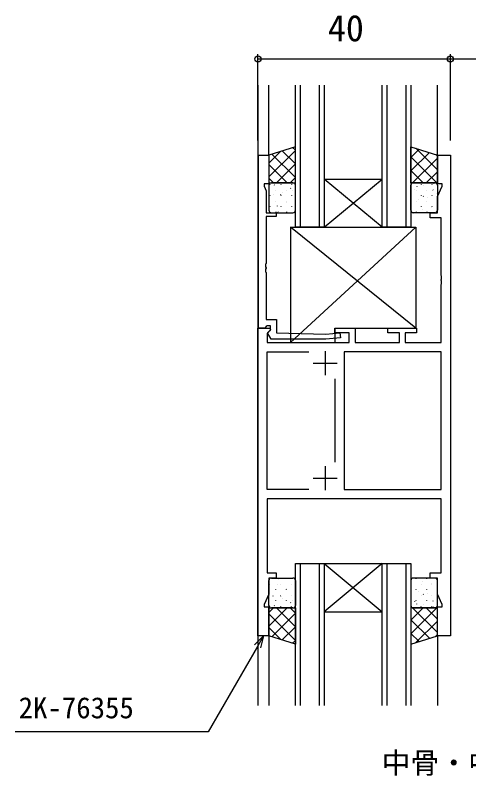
# Model space of a CAD drawing. Units: millimetres, scale not verified. Extents: x -437 to 438, y -681 to 679.
# Drawn here: x -102.1 to -7.9, y 116.5 to 274.7 of the extents above; entities that cross this region are included whole.
import ezdxf
from ezdxf.enums import TextEntityAlignment as Align

# ---------------------------------------------------------------- set-up
doc = ezdxf.new("R2010")
doc.units = ezdxf.units.MM
doc.header["$LTSCALE"] = 4
for name, color, linetype in [('0-1_USER1', 3, 'Continuous'), ('0-2_YKK_11', 7, 'Continuous'), ('0-3_YKK_12', 2, 'Continuous'), ('0-4_YKK_13', 4, 'Continuous'), ('0-6_YKK_D', 6, 'Continuous')]:
    doc.layers.add(name, color=color, linetype=linetype)
doc.styles.add('ＭＳ ゴシック', font='')
doc.styles.get('ＭＳ ゴシック').set_extended_font_data('MS Gothic')

msp = doc.modelspace()

# ---------------------------------------------------------------- linework, layer by layer
at = {"layer": '0-2_YKK_11'}
for p, q in [((-37.7, 204.815), (-37.7, 199.815)), ((-40.2, 202.315), (-35.2, 202.315)), ((-35.7, 199.042), (-35.7, 181.687)), ((-37.7, 180.915), (-37.7, 175.915)), ((-40.2, 178.415), (-35.2, 178.415))]:
    msp.add_line(p, q, dxfattribs=at)
for points in [[(-11.7, 245.615), (-11.7, 145.615), (-14.4, 145.615), (-14.4, 151.615), (-13.4, 151.615), (-13.4, 152.115), (-14.4, 154.259), (-14.4, 157.615), (-15.9, 157.615), (-15.9, 158.715), (-13.63, 158.715), (-13.63, 174.115), (-49.77, 174.115), (-49.77, 158.715), (-47.9, 158.715), (-47.9, 157.615), (-49.4, 157.615), (-49.4, 154.259), (-50.4, 152.115), (-50.4, 151.615), (-49.4, 151.615), (-49.4, 145.615), (-51.7, 145.615), (-51.7, 209.615), (-49.224, 209.615), (-49.064, 209.227), (-49.77, 208.52), (-49.77, 206.615), (-32.7, 206.615), (-32.7, 208.615), (-35.7, 208.615), (-35.7, 209.615), (-31.5, 209.615), (-31.5, 206.615), (-22.3, 206.615), (-22.3, 208.615), (-24.7, 208.615), (-24.7, 209.615), (-18.7, 209.615), (-18.7, 208.615)], [(-18.7, 208.615), (-21.1, 208.615), (-21.1, 206.615), (-13.63, 206.615), (-13.63, 218.656), (-13.51, 218.84), (-13.51, 219.39), (-13.63, 219.573), (-13.63, 219.656), (-13.51, 219.84), (-13.51, 220.39), (-13.63, 220.573), (-13.63, 232.515), (-15.9, 232.515), (-15.9, 233.615), (-14.4, 233.615), (-14.4, 236.97), (-13.4, 239.115), (-13.4, 239.615), (-14.4, 239.615), (-14.4, 245.615), (-11.7, 245.615)], [(-41.113, 176.045), (-49.77, 176.045), (-49.77, 204.685), (-41.113, 204.685)]]:
    msp.add_lwpolyline(points, dxfattribs=at)
for points in [[(-51.6, 209.615), (-51.6, 245.615), (-49.4, 245.615), (-49.4, 239.615), (-50.4, 239.615), (-50.4, 239.115), (-49.97, 238.193), (-49.97, 233.615), (-47.9, 233.615), (-47.9, 232.815), (-49.97, 232.815), (-49.97, 223.073), (-50.09, 222.89), (-50.09, 222.34), (-49.97, 222.156), (-49.97, 222.073), (-50.09, 221.89), (-50.09, 221.34), (-49.97, 221.156), (-49.97, 211.415), (-47.8, 211.415), (-47.8, 208.615), (-37.6, 208.315), (-34.65, 208.612), (-34.55, 207.617), (-37.55, 207.315), (-48.923, 207.315), (-49.674, 208.615), (-49.1, 209.188), (-49.1, 210.115), (-49.77, 210.115), (-49.97, 209.915), (-50.27, 209.615)], [(-33.77, 204.685), (-33.77, 176.045), (-13.63, 176.045), (-13.63, 204.685)]]:
    msp.add_lwpolyline(points, close=True, dxfattribs=at)
at = {"layer": '0-3_YKK_12'}
for p, q in [((-51.7, 260.115), (-51.7, 131.115)), ((-49.4, 245.615), (-49.4, 260.115)), ((-43.9, 230.615), (-43.9, 260.115)), ((-42.9, 260.115), (-42.9, 230.615)), ((-38.9, 230.615), (-38.9, 260.115)), ((-25.9, 230.615), (-25.9, 260.115)), ((-24.9, 260.115), (-24.9, 230.615)), ((-20.9, 230.615), (-20.9, 260.115)), ((-14.4, 245.615), (-14.4, 260.115)), ((-37.9, 240.615), (-25.9, 240.615)), ((-37.9, 230.615), (-25.9, 240.615)), ((-25.9, 230.615), (-37.9, 240.615)), ((-37.9, 230.615), (-25.9, 230.615)), ((-42.9, 160.615), (-42.9, 131.115)), ((-38.9, 131.115), (-38.9, 160.615)), ((-37.9, 160.615), (-25.9, 160.615)), ((-37.9, 160.615), (-25.9, 150.615)), ((-25.9, 160.615), (-37.9, 150.615)), ((-24.9, 160.615), (-24.9, 131.115)), ((-20.9, 131.115), (-20.9, 160.615)), ((-37.9, 150.615), (-25.9, 150.615)), ((-49.4, 145.615), (-49.4, 131.115)), ((-14.4, 145.615), (-14.4, 131.115))]:
    msp.add_line(p, q, dxfattribs=at)
for points in [[(-37.9, 260.115), (-37.9, 230.615), (-43.9, 230.615)], [(-19.9, 260.115), (-19.9, 230.615), (-25.9, 230.615)], [(-43.9, 131.115), (-43.9, 160.615), (-37.9, 160.615), (-37.9, 131.115)], [(-25.9, 131.115), (-25.9, 160.615), (-19.9, 160.615), (-19.9, 131.115)]]:
    msp.add_lwpolyline(points, dxfattribs=at)
at = {"layer": '0-4_YKK_13'}
for p, q in [((-44.47, 247.169), (-43.9, 246.599)), ((-18.868, 247.023), (-14.4, 242.555)), ((-49.4, 241.08), (-43.9, 246.58)), ((-49.4, 243.908), (-46.908, 246.4)), ((-48.771, 245.813), (-43.9, 240.942)), ((-46.62, 246.491), (-43.9, 243.771)), ((-19.9, 245.124), (-18.209, 246.815)), ((-19.9, 242.295), (-16.058, 246.137)), ((-14.738, 245.721), (-14.4, 245.383)), ((-47.821, 239.83), (-43.9, 243.751)), ((-19.9, 245.227), (-14.503, 239.83)), ((-19.537, 239.83), (-14.4, 244.967)), ((-49.4, 243.614), (-45.616, 239.83)), ((-19.9, 242.398), (-17.332, 239.83)), ((-16.709, 239.83), (-14.4, 242.139)), ((-49.4, 240.785), (-48.444, 239.83)), ((-44.993, 239.83), (-43.9, 240.923)), ((-49.4, 239.33), (-49.4, 234.115)), ((-49.219, 239.41), (-49.217, 239.403)), ((-49.185, 239.535), (-49.185, 239.497)), ((-44.4, 239.83), (-48.9, 239.83)), ((-48.302, 239.4), (-48.261, 239.337)), ((-46.942, 239.535), (-46.942, 239.497)), ((-44.7, 239.535), (-44.7, 239.497)), ((-43.9, 234.115), (-43.9, 239.33)), ((-19.9, 234.115), (-19.9, 239.33)), ((-19.4, 239.83), (-14.9, 239.83)), ((-18.686, 239.049), (-18.645, 238.986)), ((-17.79, 239.535), (-17.79, 239.497)), ((-17.181, 239.191), (-17.178, 239.184)), ((-15.547, 239.535), (-15.547, 239.497)), ((-15.209, 239.64), (-15.207, 239.633)), ((-14.4, 239.33), (-14.4, 234.115)), ((-48.491, 237.353), (-48.488, 237.346)), ((-47.974, 238.323), (-47.974, 238.286)), ((-46.967, 237.383), (-46.926, 237.32)), ((-46.519, 237.802), (-46.517, 237.795)), ((-45.731, 238.323), (-45.731, 238.286)), ((-44.925, 238.736), (-44.883, 238.674)), ((-44.56, 238.287), (-44.557, 238.28)), ((-19.052, 238.459), (-19.05, 238.452)), ((-18.821, 238.323), (-18.821, 238.286)), ((-16.579, 238.323), (-16.579, 238.286)), ((-15.309, 238.385), (-15.267, 238.323)), ((-14.481, 237.583), (-14.478, 237.576)), ((-49.185, 237.255), (-49.185, 237.217)), ((-47.974, 236.043), (-47.974, 236.006)), ((-46.942, 237.255), (-46.942, 237.217)), ((-45.791, 235.745), (-45.788, 235.738)), ((-45.731, 236.043), (-45.731, 236.006)), ((-44.7, 237.255), (-44.7, 237.217)), ((-18.821, 236.043), (-18.821, 236.006)), ((-18.311, 236.366), (-18.309, 236.359)), ((-17.79, 237.255), (-17.79, 237.217)), ((-17.351, 237.032), (-17.31, 236.969)), ((-16.579, 236.043), (-16.579, 236.006)), ((-16.352, 236.851), (-16.35, 236.844)), ((-15.547, 237.255), (-15.547, 237.217)), ((-49.185, 234.975), (-49.185, 234.937)), ((-47.662, 235.013), (-47.66, 235.006)), ((-46.942, 234.975), (-46.942, 234.937)), ((-44.7, 234.975), (-44.7, 234.937)), ((-17.79, 234.975), (-17.79, 234.937)), ((-17.583, 234.309), (-17.58, 234.302)), ((-15.611, 234.758), (-15.609, 234.751)), ((-15.547, 234.975), (-15.547, 234.937)), ((-48.9, 233.615), (-44.4, 233.615)), ((-47.974, 233.763), (-47.974, 233.726)), ((-47.521, 233.781), (-47.48, 233.718)), ((-45.731, 233.763), (-45.731, 233.726)), ((-14.9, 233.615), (-19.4, 233.615)), ((-18.821, 233.763), (-18.821, 233.726)), ((-16.579, 233.763), (-16.579, 233.726)), ((-44.9, 230.615), (-44.9, 206.615)), ((-18.9, 230.615), (-44.9, 206.615)), ((-18.9, 209.615), (-44.9, 230.615)), ((-35.7, 209.615), (-35.7, 206.615)), ((-35.7, 209.615), (-18.9, 209.615)), ((-44.9, 206.615), (-35.7, 206.615)), ((-49.4, 151.9), (-49.4, 157.115)), ((-48.9, 157.615), (-44.4, 157.615)), ((-47.974, 157.466), (-47.974, 157.503)), ((-47.521, 157.449), (-47.48, 157.511)), ((-45.731, 157.466), (-45.731, 157.503)), ((-43.9, 157.115), (-43.9, 151.9)), ((-19.9, 157.115), (-19.9, 151.9)), ((-14.9, 157.615), (-19.4, 157.615)), ((-18.821, 157.466), (-18.821, 157.503)), ((-17.583, 156.92), (-17.58, 156.927)), ((-16.579, 157.466), (-16.579, 157.503)), ((-14.4, 151.9), (-14.4, 157.115)), ((-49.185, 156.255), (-49.185, 156.292)), ((-47.974, 155.186), (-47.974, 155.223)), ((-47.662, 156.217), (-47.66, 156.224)), ((-46.942, 156.255), (-46.942, 156.292)), ((-45.791, 155.485), (-45.788, 155.492)), ((-45.731, 155.186), (-45.731, 155.223)), ((-44.7, 156.255), (-44.7, 156.292)), ((-18.821, 155.186), (-18.821, 155.223)), ((-17.79, 156.255), (-17.79, 156.292)), ((-16.579, 155.186), (-16.579, 155.223)), ((-15.611, 156.471), (-15.609, 156.478)), ((-15.547, 156.255), (-15.547, 156.292)), ((-49.185, 153.975), (-49.185, 154.012)), ((-48.491, 153.876), (-48.488, 153.884)), ((-46.967, 153.847), (-46.926, 153.909)), ((-46.942, 153.975), (-46.942, 154.012)), ((-44.7, 153.975), (-44.7, 154.012)), ((-18.311, 154.863), (-18.309, 154.87)), ((-17.79, 153.975), (-17.79, 154.012)), ((-17.351, 154.198), (-17.31, 154.26)), ((-16.352, 154.378), (-16.35, 154.386)), ((-15.547, 153.975), (-15.547, 154.012)), ((-14.481, 153.646), (-14.478, 153.654)), ((-48.302, 151.83), (-48.261, 151.892)), ((-47.974, 152.906), (-47.974, 152.943)), ((-46.519, 153.427), (-46.517, 153.434)), ((-45.731, 152.906), (-45.731, 152.943)), ((-44.925, 152.493), (-44.883, 152.556)), ((-44.56, 152.943), (-44.557, 152.95)), ((-19.052, 152.77), (-19.05, 152.777)), ((-18.821, 152.906), (-18.821, 152.943)), ((-18.686, 152.181), (-18.645, 152.243)), ((-17.181, 152.038), (-17.178, 152.045)), ((-16.579, 152.906), (-16.579, 152.943)), ((-15.309, 152.844), (-15.267, 152.907)), ((-49.4, 150.444), (-48.444, 151.4)), ((-49.4, 147.616), (-45.616, 151.4)), ((-49.219, 151.819), (-49.217, 151.826)), ((-49.185, 151.695), (-49.185, 151.732)), ((-44.4, 151.4), (-48.9, 151.4)), ((-47.821, 151.4), (-43.9, 147.478)), ((-46.942, 151.695), (-46.942, 151.732)), ((-44.993, 151.4), (-43.9, 150.306)), ((-44.7, 151.695), (-44.7, 151.732)), ((-19.9, 148.831), (-17.332, 151.4)), ((-19.9, 146.003), (-14.503, 151.4)), ((-19.537, 151.4), (-14.4, 146.262)), ((-19.4, 151.4), (-14.9, 151.4)), ((-17.79, 151.695), (-17.79, 151.732)), ((-16.709, 151.4), (-14.4, 149.091)), ((-15.547, 151.695), (-15.547, 151.732)), ((-15.209, 151.589), (-15.207, 151.596)), ((-49.4, 150.15), (-43.9, 144.65)), ((-48.771, 145.416), (-43.9, 150.287)), ((-19.9, 148.934), (-16.058, 145.092)), ((-49.4, 147.321), (-46.908, 144.829)), ((-46.62, 144.738), (-43.9, 147.459)), ((-18.868, 144.206), (-14.4, 148.674)), ((-19.9, 146.105), (-18.209, 144.414)), ((-14.738, 145.508), (-14.4, 145.846)), ((-44.47, 144.061), (-43.9, 144.63))]:
    msp.add_line(p, q, dxfattribs=at)
for points in [[(-49.4, 245.615), (-49.4, 239.83), (-43.9, 239.83), (-43.9, 247.348)], [(-14.4, 245.615), (-14.4, 239.83), (-19.9, 239.83), (-19.9, 247.348)], [(-49.4, 145.615), (-49.4, 151.4), (-43.9, 151.4), (-43.9, 143.881)], [(-14.4, 145.615), (-14.4, 151.4), (-19.9, 151.4), (-19.9, 143.881)]]:
    msp.add_lwpolyline(points, close=True, dxfattribs=at)
msp.add_lwpolyline([(-44.9, 230.615), (-18.9, 230.615), (-18.9, 209.615)], dxfattribs=at)
for centre, start, end in [((-48.9, 239.33), 90, 180), ((-44.4, 239.33), 0, 90), ((-19.4, 239.33), 90, 180), ((-14.9, 239.33), 0, 90), ((-48.9, 234.115), 180, 270), ((-44.4, 234.115), 270, 0), ((-19.4, 234.115), 180, 270), ((-14.9, 234.115), 270, 0), ((-48.9, 157.115), 90, 180), ((-44.4, 157.115), 0, 90), ((-19.4, 157.115), 90, 180), ((-14.9, 157.115), 0, 90), ((-48.9, 151.9), 180, 270), ((-44.4, 151.9), 270, 0), ((-19.4, 151.9), 180, 270), ((-14.9, 151.9), 270, 0)]:
    msp.add_arc(centre, 0.5, start, end, dxfattribs=at)
at = {"layer": '0-6_YKK_D'}
for p, q in [((-51.7, 248.615), (-51.7, 266.615)), ((-11.7, 248.615), (-11.7, 266.615)), ((-11.7, 248.615), (-11.7, 266.615)), ((-51.7, 265.615), (-11.7, 265.615)), ((-11.7, 265.615), (-0.2, 265.615))]:
    msp.add_line(p, q, dxfattribs=at)
for points in [[(-50.5, 145.615), (-51.775, 143.406), (-62.047, 125.615), (-102.126, 125.615)], [(-52.367, 143.748), (-50.5, 145.615), (-51.183, 143.065)]]:
    msp.add_lwpolyline(points, dxfattribs=at)
for centre in [(-51.7, 265.615), (-11.7, 265.615), (-11.7, 265.615)]:
    msp.add_circle(centre, 0.637, dxfattribs=at)

# ---------------------------------------------------------------- texts
at = {"layer": '0-1_USER1', "style": 'ＭＳ ゴシック'}
msp.add_text('中骨・中桟部', height=4.399, dxfattribs=at).set_placement((-25.99, 115.647), align=Align.BOTTOM_LEFT)
at = {"layer": '0-6_YKK_D', "style": 'ＭＳ ゴシック'}
for s, height, p in [('40', 5.499, (-37.155, 267.615)), ('2K-76355', 4.399, (-101.415, 127.115))]:
    msp.add_text(s, height=height, dxfattribs=at).set_placement(p, align=Align.BOTTOM_LEFT)

doc.saveas('drawing.dxf')
